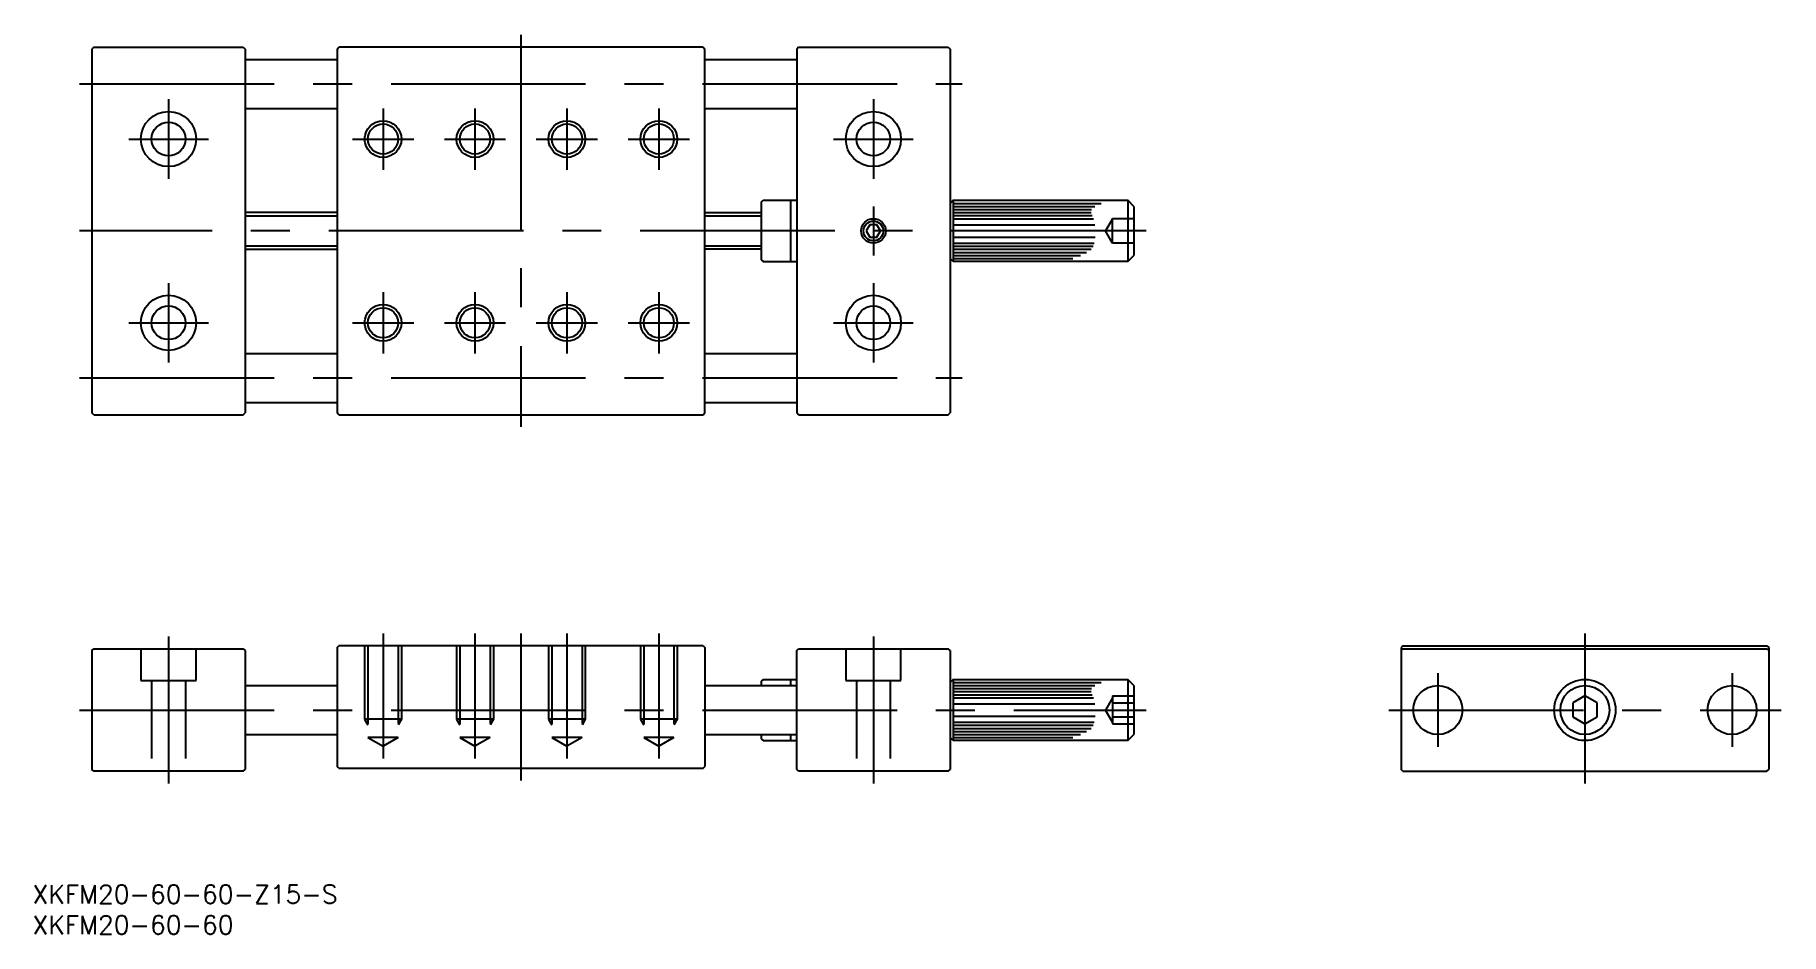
# Model space of a CAD drawing. Extents: x -253 to 32, y -37 to 110.
import ezdxf

# ---------------------------------------------------------------- set-up
doc = ezdxf.new("R2010")
doc.units = 0
doc.linetypes.add('CENTER', pattern=[50.8, 31.75, -6.35, 6.35, -6.35])
doc.linetypes.add('DASHED', pattern=[19.05, 12.7, -6.35])
doc.layers.get('0').update_dxf_attribs({"linetype": 'CONTINUOUS'})
doc.layers.add('CENTER', color=1, linetype='CONTINUOUS')
doc.styles.get("Standard").update_dxf_attribs({"font": 'txt.shx', "height": 3, "bigfont": 'bigfont.shx'})

msp = doc.modelspace()

# ---------------------------------------------------------------- linework, layer by layer
at = {"color": 7, "linetype": 'CONTINUOUS'}
for p, q in [((-243.28, 107.96), (-243.58, 107.66)), ((-243.58, 107.66), (-243.58, 48.26)), ((-243.28, 107.96), (-218.88, 107.96)), ((-218.88, 107.96), (-218.58, 107.66)), ((-218.58, 107.66), (-218.58, 48.26)), ((-218.58, 105.96), (-203.58, 105.96)), ((-203.58, 107.66), (-203.28, 107.96)), ((-203.58, 107.66), (-203.58, 48.26)), ((-143.88, 107.96), (-203.28, 107.96)), ((-143.88, 107.96), (-143.58, 107.66)), ((-143.58, 48.26), (-143.58, 107.66)), ((-143.58, 105.96), (-128.58, 105.96)), ((-128.28, 107.96), (-128.58, 107.66)), ((-128.58, 107.66), (-128.58, 48.26)), ((-128.28, 107.96), (-103.88, 107.96)), ((-103.88, 107.96), (-103.58, 107.66)), ((-103.58, 107.66), (-103.58, 48.26)), ((-218.58, 97.96), (-203.58, 97.96)), ((-143.58, 97.96), (-128.58, 97.96)), ((-134.38, 82.66), (-134.08, 82.96)), ((-134.38, 82.66), (-134.38, 73.26)), ((-134.08, 82.96), (-128.58, 82.96)), ((-129.58, 82.96), (-129.58, 72.96)), ((-103.08, 82.96), (-103.58, 82.46)), ((-103.08, 82.96), (-103.08, 72.96)), ((-103.08, 82.96), (-74.58, 82.96)), ((-74.58, 82.96), (-74.58, 72.96)), ((-73.58, 81.96), (-74.58, 82.96)), ((-203.58, 80.96), (-218.58, 80.96)), ((-143.58, 80.96), (-134.38, 80.96)), ((-103.08, 82.46), (-78.91, 82.46)), ((-103.08, 81.96), (-79.95, 81.96)), ((-103.08, 81.46), (-80.51, 81.46)), ((-103.08, 80.96), (-80.57, 80.96)), ((-103.08, 80.46), (-80.41, 80.46)), ((-103.08, 79.96), (-80.2, 79.96)), ((-73.58, 81.96), (-73.58, 73.96)), ((-116.66, 78.96), (-117.24, 77.96)), ((-117.24, 77.96), (-116.66, 76.96)), ((-115.5, 78.96), (-116.66, 78.96)), ((-116.66, 76.96), (-115.5, 76.96)), ((-114.93, 77.96), (-115.5, 78.96)), ((-115.5, 76.96), (-114.93, 77.96)), ((-103.08, 78.96), (-79.93, 78.96)), ((-103.08, 76.96), (-79.91, 76.96)), ((-218.58, 74.96), (-203.58, 74.96)), ((-134.38, 74.96), (-143.58, 74.96)), ((-103.08, 75.96), (-80.04, 75.96)), ((-103.08, 75.46), (-80.21, 75.46)), ((-103.08, 74.96), (-80.56, 74.96)), ((-103.08, 74.46), (-81.32, 74.46)), ((-134.38, 73.26), (-134.08, 72.96)), ((-134.08, 72.96), (-128.58, 72.96)), ((-103.08, 72.96), (-103.58, 73.46)), ((-103.08, 73.96), (-82.32, 73.96)), ((-103.08, 73.46), (-83.56, 73.46)), ((-74.58, 72.96), (-103.08, 72.96)), ((-74.58, 72.96), (-73.58, 73.96)), ((-218.58, 57.96), (-203.58, 57.96)), ((-143.58, 57.96), (-128.58, 57.96)), ((-218.58, 49.96), (-203.58, 49.96)), ((-143.58, 49.96), (-128.58, 49.96)), ((-243.28, 47.96), (-243.58, 48.26)), ((-243.28, 47.96), (-218.88, 47.96)), ((-218.88, 47.96), (-218.58, 48.26)), ((-203.28, 47.96), (-203.58, 48.26)), ((-203.28, 47.96), (-143.88, 47.96)), ((-143.88, 47.96), (-143.58, 48.26)), ((-128.28, 47.96), (-128.58, 48.26)), ((-128.28, 47.96), (-103.88, 47.96)), ((-103.88, 47.96), (-103.58, 48.26)), ((-243.58, 9.45), (-243.28, 9.75)), ((-243.58, 9.45), (-243.58, -9.95)), ((-243.28, 9.75), (-218.88, 9.75)), ((-218.88, 9.75), (-218.58, 9.45)), ((-218.58, 9.45), (-218.58, -9.95)), ((-203.58, 9.95), (-203.28, 10.25)), ((-203.58, 9.95), (-203.58, -9.45)), ((-143.88, 10.25), (-203.28, 10.25)), ((-143.88, 10.25), (-143.58, 9.95)), ((-143.58, 9.95), (-143.58, -9.45)), ((-128.58, 9.45), (-128.28, 9.75)), ((-128.58, -9.95), (-128.58, 9.45)), ((-128.28, 9.75), (-103.88, 9.75)), ((-103.58, 9.45), (-103.88, 9.75)), ((-103.58, 9.45), (-103.58, -9.95)), ((-29.7, 10.25), (-30, 9.95)), ((-30, 9.95), (-30, -9.95)), ((-29.7, 9.75), (-30, 9.45)), ((-29.7, 10.25), (29.7, 10.25)), ((-29.7, 9.75), (29.7, 9.75)), ((29.7, 10.25), (30, 9.95)), ((29.7, 9.75), (30, 9.45)), ((30, 9.95), (30, -9.95)), ((-218.58, 3.75), (-203.58, 3.75)), ((-143.58, 3.75), (-128.58, 3.75)), ((-134.08, 4.75), (-134.38, 4.45)), ((-134.38, 4.45), (-134.38, 3.75)), ((-134.08, 4.75), (-128.58, 4.75)), ((-129.58, 4.75), (-129.58, 3.75)), ((-103.08, 4.75), (-103.58, 4.25)), ((-103.08, 4.75), (-103.08, -5.25)), ((-103.08, 4.75), (-74.58, 4.75)), ((-103.08, 4.25), (-78.91, 4.25)), ((-103.08, 3.75), (-79.95, 3.75)), ((-103.08, 3.25), (-80.51, 3.25)), ((-73.58, 3.75), (-74.58, 4.75)), ((-74.58, 4.75), (-74.58, -5.25)), ((-73.58, 3.75), (-73.58, -4.25)), ((-103.08, 2.75), (-80.57, 2.75)), ((-103.08, 2.25), (-80.41, 2.25)), ((-103.08, 1.75), (-80.2, 1.75)), ((-103.08, 0.75), (-79.93, 0.75)), ((0, 2.09), (-2, 0.93)), ((-2, 0.93), (-2, -1.37)), ((2, 0.93), (0, 2.09)), ((2, -1.37), (2, 0.93)), ((-103.08, -1.25), (-79.91, -1.25)), ((-103.08, -2.25), (-80.04, -2.25)), ((-103.08, -2.75), (-80.21, -2.75)), ((-2, -1.37), (0, -2.53)), ((0, -2.53), (2, -1.37)), ((-218.58, -4.25), (-203.58, -4.25)), ((-143.58, -4.25), (-128.58, -4.25)), ((-134.38, -4.25), (-134.38, -4.95)), ((-134.38, -4.95), (-134.08, -5.25)), ((-134.08, -5.25), (-128.58, -5.25)), ((-129.58, -4.25), (-129.58, -5.25)), ((-103.08, -5.25), (-103.58, -4.75)), ((-103.08, -3.25), (-80.56, -3.25)), ((-103.08, -3.75), (-81.32, -3.75)), ((-103.08, -4.25), (-82.32, -4.25)), ((-103.08, -4.75), (-83.56, -4.75)), ((-74.58, -5.25), (-103.08, -5.25)), ((-74.58, -5.25), (-73.58, -4.25)), ((-243.28, -10.25), (-243.58, -9.95)), ((-218.88, -10.25), (-243.28, -10.25)), ((-218.88, -10.25), (-218.58, -9.95)), ((-203.28, -9.75), (-203.58, -9.45)), ((-203.28, -9.75), (-143.88, -9.75)), ((-143.88, -9.75), (-143.58, -9.45)), ((-128.28, -10.25), (-128.58, -9.95)), ((-103.88, -10.25), (-128.28, -10.25)), ((-103.88, -10.25), (-103.58, -9.95)), ((-29.7, -10.25), (-30, -9.95)), ((-29.7, -10.25), (29.7, -10.25)), ((29.7, -10.25), (30, -9.95))]:
    msp.add_line(p, q, dxfattribs=at)
at = {"color": 3, "linetype": 'CONTINUOUS'}
for p, q in [((-218.58, 80.42), (-203.58, 80.42)), ((-143.58, 80.42), (-134.38, 80.42)), ((-203.58, 75.5), (-218.58, 75.5)), ((-134.38, 75.5), (-143.58, 75.5))]:
    msp.add_line(p, q, dxfattribs=at)
at = {"color": 3, "linetype": 'DASHED'}
for p, q in [((-77.08, 79.96), (-78.24, 77.96)), ((-77.08, 75.96), (-77.08, 79.96)), ((-73.58, 79.96), (-77.08, 79.96)), ((-77.08, 75.96), (-78.24, 77.96)), ((-73.58, 77.96), (-77.08, 77.96)), ((-73.58, 75.96), (-77.08, 75.96)), ((-235.58, 9.75), (-235.58, 4.55)), ((-226.58, 4.55), (-226.58, 9.75)), ((-199.08, 10.25), (-199.08, -1.75)), ((-198.54, 10.25), (-198.54, -4.75)), ((-193.62, 10.25), (-193.62, -4.75)), ((-193.08, 10.25), (-193.08, -1.75)), ((-184.08, 10.25), (-184.08, -1.75)), ((-183.54, 10.25), (-183.54, -4.75)), ((-178.62, 10.25), (-178.62, -4.75)), ((-178.08, 10.25), (-178.08, -1.75)), ((-169.08, 10.25), (-169.08, -1.75)), ((-168.54, 10.25), (-168.54, -4.75)), ((-163.62, 10.25), (-163.62, -4.75)), ((-163.08, 10.25), (-163.08, -1.75)), ((-154.08, 10.25), (-154.08, -1.75)), ((-153.54, 10.25), (-153.54, -4.75)), ((-148.62, 10.25), (-148.62, -4.75)), ((-148.08, 10.25), (-148.08, -1.75)), ((-120.58, 9.75), (-120.58, 4.55)), ((-111.58, 4.55), (-111.58, 9.75)), ((-235.58, 4.55), (-226.58, 4.55)), ((-233.83, 4.55), (-233.83, -10.25)), ((-228.33, 4.55), (-228.33, -10.25)), ((-120.58, 4.55), (-111.58, 4.55)), ((-118.83, 4.55), (-118.83, -10.25)), ((-113.33, 4.55), (-113.33, -10.25)), ((-77.08, 1.74), (-78.24, -0.26)), ((-77.08, 2.09), (-73.58, 2.09)), ((-77.08, 2.09), (-77.08, -2.53)), ((-77.08, 0.93), (-73.58, 0.93)), ((-199.08, -1.75), (-198.54, -2.69)), ((-193.08, -1.75), (-199.08, -1.75)), ((-193.08, -1.75), (-193.62, -2.69)), ((-178.08, -1.75), (-184.08, -1.75)), ((-184.08, -1.75), (-183.54, -2.69)), ((-178.08, -1.75), (-178.62, -2.69)), ((-163.08, -1.75), (-169.08, -1.75)), ((-169.08, -1.75), (-168.54, -2.69)), ((-163.08, -1.75), (-163.62, -2.69)), ((-148.08, -1.75), (-154.08, -1.75)), ((-154.08, -1.75), (-153.54, -2.69)), ((-148.08, -1.75), (-148.62, -2.69)), ((-77.08, -2.26), (-78.24, -0.25)), ((-77.08, -1.37), (-73.58, -1.37)), ((-77.08, -2.53), (-73.58, -2.53)), ((-198.54, -4.75), (-196.08, -6.17)), ((-193.62, -4.75), (-198.54, -4.75)), ((-193.62, -4.75), (-196.08, -6.17)), ((-178.62, -4.75), (-183.54, -4.75)), ((-183.54, -4.75), (-181.08, -6.17)), ((-178.62, -4.75), (-181.08, -6.17)), ((-168.54, -4.75), (-166.08, -6.17)), ((-163.62, -4.75), (-168.54, -4.75)), ((-163.62, -4.75), (-166.08, -6.17)), ((-153.54, -4.75), (-151.08, -6.17)), ((-148.62, -4.75), (-153.54, -4.75)), ((-148.62, -4.75), (-151.08, -6.17))]:
    msp.add_line(p, q, dxfattribs=at)
at = {"color": 7, "linetype": 'CONTINUOUS'}
for centre, radius in [((-231.08, 92.96), 4.5), ((-116.08, 92.96), 4.5), ((-231.08, 92.96), 2.75), ((-196.08, 92.96), 2.46), ((-181.08, 92.96), 2.46), ((-166.08, 92.96), 2.46), ((-151.08, 92.96), 2.46), ((-116.08, 92.96), 2.75), ((-116.08, 77.96), 1.62), ((-231.08, 62.96), 4.5), ((-231.08, 62.96), 2.75), ((-116.08, 62.96), 4.5), ((-116.08, 62.96), 2.75), ((-196.08, 62.96), 2.46), ((-181.08, 62.96), 2.46), ((-166.08, 62.96), 2.46), ((-151.08, 62.96), 2.46), ((-24, -0.25), 4), ((0, -0.25), 5), ((0, -0.25), 4), ((24, -0.25), 4)]:
    msp.add_circle(centre, radius, dxfattribs=at)
at = {"color": 3, "linetype": 'CONTINUOUS'}
for centre, radius in [((-196.08, 92.96), 3), ((-181.08, 92.96), 3), ((-166.08, 92.96), 3), ((-151.08, 92.96), 3), ((-116.08, 77.96), 2), ((-196.08, 62.96), 3), ((-181.08, 62.96), 3), ((-166.08, 62.96), 3), ((-151.08, 62.96), 3)]:
    msp.add_circle(centre, radius, dxfattribs=at)
at = {"layer": 'CENTER', "color": 1, "linetype": 'CENTER'}
for p, q in [((-173.58, 109.96), (-173.58, 45.96)), ((-245.58, 101.96), (-101.58, 101.96)), ((-231.08, 99.46), (-231.08, 86.46)), ((-196.08, 97.96), (-196.08, 87.96)), ((-181.08, 97.96), (-181.08, 87.96)), ((-166.08, 97.96), (-166.08, 87.96)), ((-151.08, 97.96), (-151.08, 87.96)), ((-116.08, 99.46), (-116.08, 86.46)), ((-237.58, 92.96), (-224.58, 92.96)), ((-201.08, 92.96), (-191.08, 92.96)), ((-186.08, 92.96), (-176.08, 92.96)), ((-171.08, 92.96), (-161.08, 92.96)), ((-156.08, 92.96), (-146.08, 92.96)), ((-122.58, 92.96), (-109.58, 92.96)), ((-116.08, 81.96), (-116.08, 73.96)), ((-71.58, 77.96), (-245.58, 77.96)), ((-231.08, 69.46), (-231.08, 56.46)), ((-116.08, 69.46), (-116.08, 56.46)), ((-196.08, 67.96), (-196.08, 57.96)), ((-181.08, 67.96), (-181.08, 57.96)), ((-166.08, 67.96), (-166.08, 57.96)), ((-151.08, 67.96), (-151.08, 57.96)), ((-237.58, 62.96), (-224.58, 62.96)), ((-201.08, 62.96), (-191.08, 62.96)), ((-186.08, 62.96), (-176.08, 62.96)), ((-171.08, 62.96), (-161.08, 62.96)), ((-156.08, 62.96), (-146.08, 62.96)), ((-122.58, 62.96), (-109.58, 62.96)), ((-245.58, 53.96), (-101.58, 53.96)), ((-231.08, 11.75), (-231.08, -12.25)), ((-196.08, 12.25), (-196.08, -8.17)), ((-181.08, 12.25), (-181.08, -8.17)), ((-173.58, 12.25), (-173.58, -1.75)), ((-173.58, 12.25), (-173.58, -11.75)), ((-166.08, 12.25), (-166.08, -8.17)), ((-151.08, 12.25), (-151.08, -8.17)), ((-116.08, 11.75), (-116.08, -12.25)), ((0, 12.25), (0, -12.25)), ((-24, 5.75), (-24, -6.25)), ((24, 5.75), (24, -6.25)), ((-245.58, -0.25), (-71.58, -0.25)), ((-32, -0.25), (32, -0.25))]:
    msp.add_line(p, q, dxfattribs=at)

# ---------------------------------------------------------------- texts
at = {"color": 7, "linetype": 'CONTINUOUS'}
for s, p in [('XKFM20-60-60-Z15-S', (-253.26, -31.83)), ('XKFM20-60-60', (-253.26, -36.83))]:
    msp.add_text(s, height=3, dxfattribs=at).set_placement(p)

doc.saveas('drawing.dxf')
